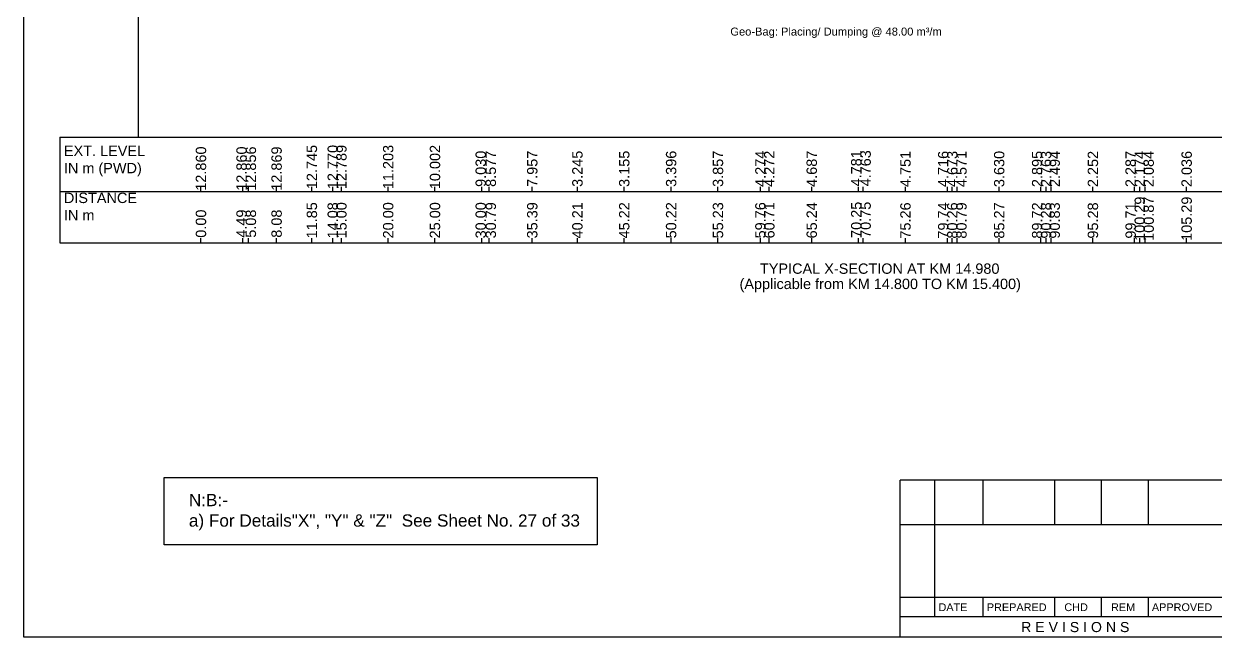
# Model space of a CAD drawing. Header units: inches. Extents: x -885 to 26362, y -28010 to 990.
# Drawn here: x -528.2 to -401, y -13364.1 to -13298.7 of the extents above; entities that cross this region are included whole.
import ezdxf
from ezdxf.enums import TextEntityAlignment as Align

# ---------------------------------------------------------------- set-up
doc = ezdxf.new("R2010")
doc.units = ezdxf.units.IN
doc.header["$MEASUREMENT"] = 0
doc.layers.add('LINE', color=7, linetype='Continuous')
doc.styles.get("Standard").update_dxf_attribs({"font": 'arial.ttf'})

msp = doc.modelspace()

# ---------------------------------------------------------------- linework, layer by layer
at = {"color": 0, "linetype": 'ByBlock'}
for p, q in [((-515.995051, -13310.767255), (-515.995051, -13260.767255)), ((-524.36645, -13310.767255), (-524.36645, -13322.060095)), ((-419.581009, -13316.560095), (-419.581009, -13316.060095)), ((-509.305409, -13322.060095), (-509.305409, -13321.560095)), ((-504.816109, -13322.060095), (-504.816109, -13321.560095)), ((-504.228109, -13322.060095), (-504.228109, -13321.560095)), ((-501.227609, -13322.060095), (-501.227609, -13321.560095)), ((-497.456409, -13322.060095), (-497.456409, -13321.560095)), ((-495.227509, -13322.060095), (-495.227509, -13321.560095)), ((-494.304809, -13322.060095), (-494.304809, -13321.560095)), ((-489.305209, -13322.060095), (-489.305209, -13321.560095)), ((-484.306509, -13322.060095), (-484.306509, -13321.560095)), ((-479.306909, -13322.060095), (-479.306909, -13321.560095)), ((-478.514909, -13322.060095), (-478.514909, -13321.560095)), ((-473.914309, -13322.060095), (-473.914309, -13321.560095)), ((-419.581009, -13322.060095), (-419.581009, -13321.560095))]:
    msp.add_line(p, q, dxfattribs=at)
at = {"color": 0, "linetype": 'Continuous', "lineweight": -3, "ltscale": 0.5}
msp.add_lwpolyline([(-513.247114, -13347.082472), (-466.975023, -13347.082472), (-466.975023, -13354.299379), (-513.247114, -13354.299379)], close=True, dxfattribs=at)
at = {"layer": 'LINE', "color": 0, "linetype": 'ByBlock', "lineweight": -3, "ltscale": 0.5}
for p, q in [((-524.36645, -13310.767255), (-353.946709, -13310.767255)), ((-524.36645, -13316.560095), (-353.946709, -13316.560095)), ((-509.305409, -13316.560095), (-509.305409, -13316.060095)), ((-504.816109, -13316.560095), (-504.816109, -13316.060095)), ((-504.228109, -13316.560095), (-504.228109, -13316.060095)), ((-501.227609, -13316.560095), (-501.227609, -13316.060095)), ((-497.456409, -13316.560095), (-497.456409, -13316.060095)), ((-495.227509, -13316.560095), (-495.227509, -13316.060095)), ((-494.304809, -13316.560095), (-494.304809, -13316.060095)), ((-489.305209, -13316.560095), (-489.305209, -13316.060095)), ((-484.306509, -13316.560095), (-484.306509, -13316.060095)), ((-479.306909, -13316.560095), (-479.306909, -13316.060095)), ((-478.514909, -13316.560095), (-478.514909, -13316.060095)), ((-473.914309, -13316.560095), (-473.914309, -13316.060095)), ((-469.094209, -13316.560095), (-469.094209, -13316.060095)), ((-464.087409, -13316.560095), (-464.087409, -13316.060095)), ((-459.081409, -13316.560095), (-459.081409, -13316.060095)), ((-454.074609, -13316.560095), (-454.074609, -13316.060095)), ((-449.543609, -13316.560095), (-449.543609, -13316.060095)), ((-448.591309, -13316.560095), (-448.591309, -13316.060095)), ((-444.061809, -13316.560095), (-444.061809, -13316.060095)), ((-439.055809, -13316.560095), (-439.055809, -13316.060095)), ((-438.553109, -13316.560095), (-438.553109, -13316.060095)), ((-434.049109, -13316.560095), (-434.049109, -13316.060095)), ((-429.568609, -13316.560095), (-429.568609, -13316.060095)), ((-429.043109, -13316.560095), (-429.043109, -13316.060095)), ((-428.514809, -13316.560095), (-428.514809, -13316.060095)), ((-424.036209, -13316.560095), (-424.036209, -13316.060095)), ((-419.030309, -13316.560095), (-419.030309, -13316.060095)), ((-418.476609, -13316.560095), (-418.476609, -13316.060095)), ((-414.023409, -13316.560095), (-414.023409, -13316.060095)), ((-409.593509, -13316.560095), (-409.593509, -13316.060095)), ((-409.017509, -13316.560095), (-409.017509, -13316.060095)), ((-408.438409, -13316.560095), (-408.438409, -13316.060095)), ((-404.010609, -13316.560095), (-404.010609, -13316.060095)), ((-524.36645, -13322.060095), (-353.946709, -13322.060095)), ((-469.094209, -13322.060095), (-469.094209, -13321.560095)), ((-464.087409, -13322.060095), (-464.087409, -13321.560095)), ((-459.081409, -13322.060095), (-459.081409, -13321.560095)), ((-454.074609, -13322.060095), (-454.074609, -13321.560095)), ((-449.543609, -13322.060095), (-449.543609, -13321.560095)), ((-448.591309, -13322.060095), (-448.591309, -13321.560095)), ((-444.061809, -13322.060095), (-444.061809, -13321.560095)), ((-439.055809, -13322.060095), (-439.055809, -13321.560095)), ((-438.553109, -13322.060095), (-438.553109, -13321.560095)), ((-434.049109, -13322.060095), (-434.049109, -13321.560095)), ((-429.568609, -13322.060095), (-429.568609, -13321.560095)), ((-429.043109, -13322.060095), (-429.043109, -13321.560095)), ((-428.514809, -13322.060095), (-428.514809, -13321.560095)), ((-424.036209, -13322.060095), (-424.036209, -13321.560095)), ((-419.030309, -13322.060095), (-419.030309, -13321.560095)), ((-418.476609, -13322.060095), (-418.476609, -13321.560095)), ((-414.023409, -13322.060095), (-414.023409, -13321.560095)), ((-409.593509, -13322.060095), (-409.593509, -13321.560095)), ((-409.017509, -13322.060095), (-409.017509, -13321.560095)), ((-408.438409, -13322.060095), (-408.438409, -13321.560095)), ((-404.010609, -13322.060095), (-404.010609, -13321.560095)), ((-397.21524, -13347.387889), (-434.603071, -13347.387889)), ((-434.603071, -13364.141236), (-434.603071, -13347.387889)), ((-430.932331, -13347.387889), (-430.932331, -13361.981319)), ((-425.766436, -13347.387889), (-425.766436, -13352.159851)), ((-418.1116, -13347.387889), (-418.1116, -13352.159851)), ((-413.124765, -13347.387889), (-413.124765, -13352.159851)), ((-408.13793, -13347.387889), (-408.13793, -13352.159851)), ((-397.21524, -13352.159851), (-434.603071, -13352.159851)), ((-397.21524, -13359.906455), (-434.603071, -13359.906455)), ((-425.766436, -13359.906455), (-425.766436, -13361.981319)), ((-418.1116, -13359.906455), (-418.1116, -13361.981319)), ((-413.124765, -13359.906455), (-413.124765, -13361.981319)), ((-408.13793, -13359.906455), (-408.13793, -13361.981319)), ((-397.21524, -13361.981319), (-434.603071, -13361.981319))]:
    msp.add_line(p, q, dxfattribs=at)
at = {"layer": 'LINE', "color": 7, "lineweight": -2, "ltscale": 0.5}
msp.add_lwpolyline([(-528.227449, -13364.141236), (-528.227449, -13238.405176), (-350.41888, -13238.405176), (-350.41888, -13364.141236), (-528.227449, -13364.141236)], close=True, dxfattribs=at)

# ---------------------------------------------------------------- texts
at = {"color": 7, "lineweight": 30, "ltscale": 0.18, "insert": (-452.753972, -13299.063779), "char_height": 0.85, "width": 33.94129816, "attachment_point": 1}
msp.add_mtext('Geo-Bag: {\\A1;Placing}/ Dumping @ 48.00 m³/m', dxfattribs=at)
at = {"color": 0, "linetype": 'ByBlock', "lineweight": 30, "ltscale": 0.5, "insert": (-510.595726, -13348.845238), "char_height": 1.31146347, "width": 57.57694341, "attachment_point": 1}
msp.add_mtext('N:B:-\\Pa) For Details"X", "Y" & "Z"  See Sheet No. 27 of 33', dxfattribs=at)
at = {"layer": 'LINE', "color": 0, "linetype": 'ByBlock', "lineweight": -3, "ltscale": 0.5}
for s, p in [('12.860', (-509.305409, -13311.755835)), ('12.860', (-504.968288, -13311.755835)), ('12.856', (-503.974456, -13311.755835)), ('12.869', (-501.227609, -13311.755835)), ('12.745', (-497.456409, -13311.586914)), ('12.770', (-495.227509, -13311.586914)), ('12.789', (-494.304809, -13311.586914)), ('11.203', (-489.305209, -13311.586914)), ('10.002', (-484.306509, -13311.586914)), ('9.030', (-479.420672, -13312.204961)), ('8.577', (-478.344248, -13312.204961)), ('7.957', (-473.914309, -13312.204961)), ('3.245', (-469.094209, -13312.204961)), ('3.155', (-464.087409, -13312.204961)), ('3.396', (-459.081409, -13312.204961)), ('3.857', (-454.074609, -13312.204961)), ('4.274', (-449.543609, -13312.204961)), ('4.272', (-448.591309, -13312.204961)), ('4.687', (-444.061809, -13312.204961)), ('4.781', (-439.305656, -13312.152647)), ('4.763', (-438.303262, -13312.152647)), ('4.751', (-434.049109, -13312.225165)), ('4.716', (-430.014276, -13312.225165)), ('4.673', (-429.043109, -13312.225165)), ('4.571', (-428.069174, -13312.225165)), ('3.630', (-424.036209, -13312.225165)), ('2.895', (-419.980777, -13312.225165)), ('2.763', (-419.030309, -13312.225165)), ('2.494', (-418.107548, -13312.225165)), ('2.252', (-414.023409, -13312.225165)), ('2.287', (-409.993277, -13312.225165)), ('2.174', (-409.017509, -13312.225165)), ('2.084', (-408.069348, -13312.225165)), ('2.036', (-404.010609, -13312.225165)), ('11.85', (-497.456409, -13317.704961)), ('14.08', (-495.227509, -13317.704961)), ('15.00', (-494.304809, -13317.704961)), ('20.00', (-489.305209, -13317.704961)), ('25.00', (-484.306509, -13317.704961)), ('30.00', (-479.420672, -13317.704961)), ('30.79', (-478.344248, -13317.704961)), ('35.39', (-473.914309, -13317.704961)), ('40.21', (-469.094209, -13317.704961)), ('45.22', (-464.087409, -13317.704961)), ('50.22', (-459.081409, -13317.704961)), ('55.23', (-454.074609, -13317.704961)), ('59.76', (-449.543609, -13317.704961)), ('60.71', (-448.591309, -13317.704961)), ('65.24', (-444.061809, -13317.704961)), ('70.25', (-439.305656, -13317.652647)), ('70.75', (-438.303262, -13317.652647)), ('75.26', (-434.049109, -13317.725165)), ('79.74', (-430.014276, -13317.725165)), ('80.26', (-429.043109, -13317.725165)), ('80.79', (-428.069174, -13317.725165)), ('85.27', (-424.036209, -13317.725165)), ('89.72', (-419.980777, -13317.725165)), ('90.28', (-419.030309, -13317.725165)), ('90.83', (-418.107548, -13317.725165)), ('95.28', (-414.023409, -13317.725165)), ('99.71', (-409.993277, -13317.725165)), ('100.29', (-409.017509, -13317.107118)), ('100.87', (-408.069348, -13317.107118)), ('105.29', (-404.010609, -13317.107118)), ('0.00', (-509.305409, -13318.491929)), ('4.49', (-504.968288, -13318.491929)), ('5.08', (-503.974456, -13318.491929)), ('8.08', (-501.227609, -13318.491929))]:
    msp.add_text(s, height=1.1061994, rotation=90, dxfattribs=at).set_placement(p, align=Align.MIDDLE_RIGHT)
for s, p in [('DATE', (-430.517358, -13361.35886)), ('PREPARED', (-425.351463, -13361.35886)), ('CHD', (-417.074168, -13361.35886)), ('REM', (-412.087333, -13361.35886)), ('APPROVED', (-407.722957, -13361.35886))]:
    msp.add_text(s, height=0.8299454, dxfattribs=at).set_placement(p)
msp.add_text('R E V I S I O N S', height=1.0799586, dxfattribs=at).set_placement((-415.909156, -13363.601257), align=Align.CENTER)
at = {"layer": 'LINE', "color": 0, "linetype": 'ByBlock', "lineweight": -3, "ltscale": 0.5, "char_height": 1.10619938, "attachment_point": 1}
for s, insert in [('EXT. LEVEL^JIN m (PWD)', (-523.94788, -13311.666589)), ('DISTANCE^JIN m', (-523.94788, -13316.689428))]:
    msp.add_mtext(s, dxfattribs=dict(at, insert=insert))
at = {"layer": 'LINE', "color": 0, "linetype": 'ByBlock', "lineweight": -3, "ltscale": 0.5, "char_height": 1.10619938, "width": 47.95016867, "attachment_point": 2}
for s, insert in [('TYPICAL X-SECTION AT KM 14.980', (-436.799247, -13324.242826)), ('(Applicable from KM 14.800 TO KM 15.400)', (-436.742938, -13325.871372))]:
    msp.add_mtext(s, dxfattribs=dict(at, insert=insert))

doc.saveas('drawing.dxf')
